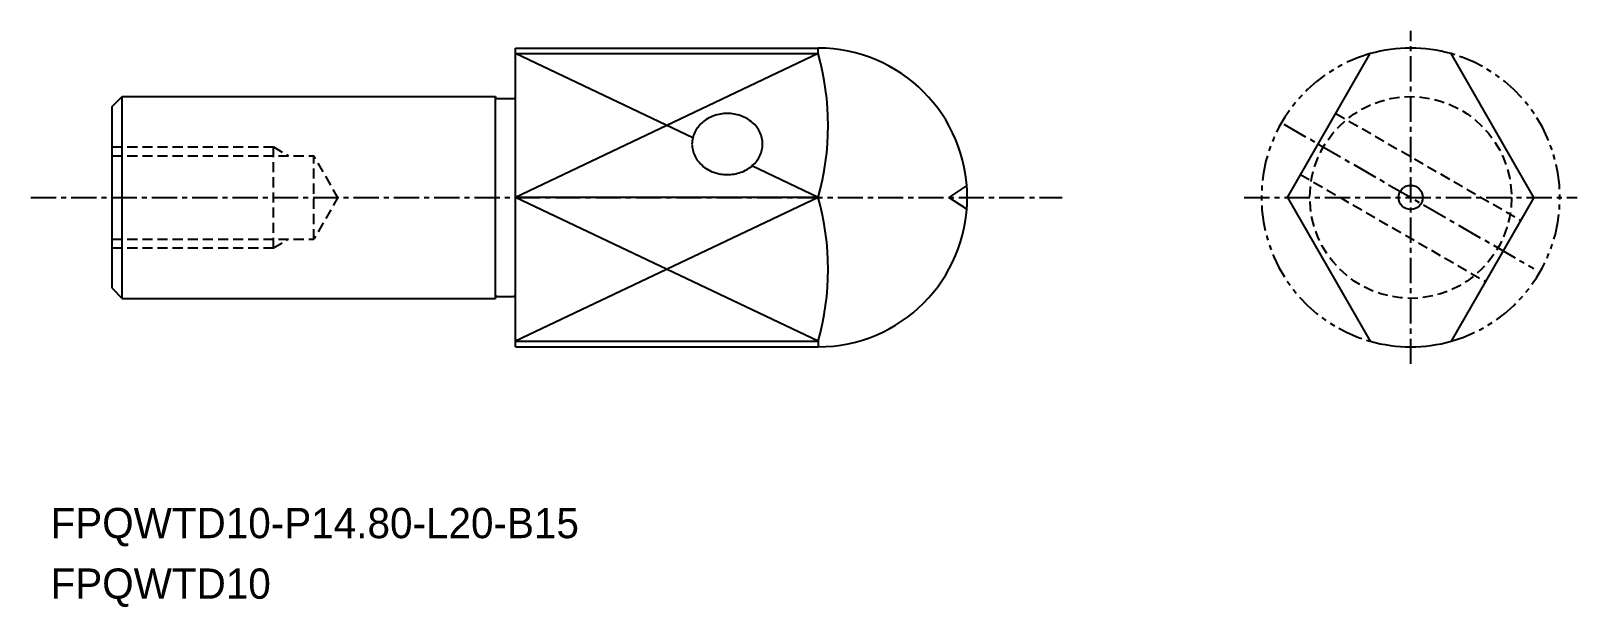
# Model space of a CAD drawing. Extents: x -1869.4 to -1792.7, y -554.5 to -525.9.
import ezdxf

# ---------------------------------------------------------------- set-up
doc = ezdxf.new("R2010")
doc.units = 0
for name, pattern in [('CENTER', [2, 1.25, -0.25, 0.25, -0.25]), ('DASHED', [0.75, 0.5, -0.25]), ('PHANTOM', [2.5, 1.25, -0.25, 0.25, -0.25, 0.25, -0.25])]:
    doc.linetypes.add(name, pattern=pattern)
doc.layers.get('0').update_dxf_attribs({"linetype": 'CONTINUOUS'})
doc.layers.add('CENTER', color=1, linetype='CENTER')

msp = doc.modelspace()

# ---------------------------------------------------------------- linework, layer by layer
for p, q in [((-1845.357, -529.178), (-1845.357, -526.778)), ((-1845.357, -526.778), (-1830.357, -526.778)), ((-1845.357, -527.054), (-1830.357, -527.054)), ((-1830.357, -527.054), (-1830.357, -526.778)), ((-1865.357, -529.678), (-1864.857, -529.178)), ((-1865.357, -538.678), (-1865.357, -529.678)), ((-1864.857, -539.178), (-1864.857, -529.178)), ((-1864.857, -529.178), (-1846.357, -529.178)), ((-1846.357, -539.178), (-1846.357, -529.178)), ((-1846.257, -529.278), (-1845.457, -529.278)), ((-1845.357, -539.178), (-1845.357, -529.178)), ((-1830.357, -534.178), (-1845.357, -534.178)), ((-1865.357, -538.678), (-1864.857, -539.178)), ((-1864.857, -539.178), (-1846.357, -539.178)), ((-1846.257, -539.078), (-1845.457, -539.078)), ((-1845.357, -541.578), (-1845.357, -539.178)), ((-1845.357, -541.303), (-1830.357, -541.303)), ((-1845.357, -541.578), (-1830.357, -541.578)), ((-1830.357, -541.303), (-1830.357, -541.578))]:
    msp.add_line(p, q)
at = {"color": 3}
for p, q in [((-1830.357, -527.054), (-1845.357, -534.178)), ((-1836.571, -531.227), (-1845.357, -527.054)), ((-1830.357, -534.178), (-1833.639, -532.62)), ((-1830.357, -541.303), (-1845.357, -534.178)), ((-1830.357, -534.178), (-1845.357, -541.303)), ((-1822.979, -533.594), (-1823.881, -534.178)), ((-1822.979, -534.763), (-1823.881, -534.178))]:
    msp.add_line(p, q, dxfattribs=at)
at = {"color": 7, "linetype": 'CONTINUOUS'}
for p, q in [((-1807.09, -534.178), (-1802.977, -527.054)), ((-1794.863, -534.178), (-1798.977, -527.054)), ((-1807.09, -534.178), (-1802.977, -541.303)), ((-1794.863, -534.178), (-1798.977, -541.303))]:
    msp.add_line(p, q, dxfattribs=at)
at = {"color": 3, "linetype": 'DASHED'}
for p, q in [((-1804.687, -530.016), (-1795.517, -535.31)), ((-1865.357, -531.678), (-1857.357, -531.678)), ((-1857.357, -531.678), (-1856.607, -532.111)), ((-1857.357, -536.678), (-1857.357, -531.678)), ((-1865.357, -532.111), (-1855.357, -532.111)), ((-1854.144, -534.211), (-1855.357, -532.111)), ((-1855.357, -536.245), (-1855.357, -532.111)), ((-1806.437, -533.047), (-1797.267, -538.341)), ((-1854.144, -534.145), (-1855.357, -536.245)), ((-1865.357, -536.245), (-1855.357, -536.245)), ((-1857.357, -536.678), (-1856.607, -536.245)), ((-1865.357, -536.678), (-1857.357, -536.678))]:
    msp.add_line(p, q, dxfattribs=at)
msp.add_polyline3d([(-1836.61, -531.531, 0), (-1836.6, -531.606, 0), (-1836.6, -531.68, 0), (-1836.59, -531.754, 0), (-1836.57, -531.827, 0), (-1836.55, -531.9, 0), (-1836.53, -531.971, 0), (-1836.5, -532.042, 0), (-1836.47, -532.111, 0), (-1836.44, -532.179, 0), (-1836.4, -532.246, 0), (-1836.36, -532.31, 0), (-1836.31, -532.373, 0), (-1836.26, -532.434, 0), (-1836.21, -532.493, 0), (-1836.15, -532.549, 0), (-1836.09, -532.603, 0), (-1836.03, -532.654, 0), (-1835.97, -532.703, 0), (-1835.9, -532.749, 0), (-1835.83, -532.791, 0), (-1835.76, -532.831, 0), (-1835.68, -532.868, 0), (-1835.6, -532.901, 0), (-1835.53, -532.931, 0), (-1835.45, -532.958, 0), (-1835.36, -532.982, 0), (-1835.28, -533.001, 0), (-1835.2, -533.018, 0), (-1835.11, -533.03, 0), (-1835.03, -533.04, 0), (-1834.94, -533.045, 0), (-1834.86, -533.047, 0), (-1834.77, -533.045, 0), (-1834.69, -533.04, 0), (-1834.6, -533.03, 0), (-1834.52, -533.018, 0), (-1834.43, -533.001, 0), (-1834.35, -532.982, 0), (-1834.27, -532.958, 0), (-1834.19, -532.931, 0), (-1834.11, -532.901, 0), (-1834.03, -532.868, 0), (-1833.96, -532.831, 0), (-1833.88, -532.791, 0), (-1833.81, -532.749, 0), (-1833.75, -532.703, 0), (-1833.68, -532.654, 0), (-1833.62, -532.603, 0), (-1833.56, -532.549, 0), (-1833.5, -532.493, 0), (-1833.45, -532.434, 0), (-1833.4, -532.373, 0), (-1833.36, -532.31, 0), (-1833.31, -532.246, 0), (-1833.27, -532.179, 0), (-1833.24, -532.111, 0), (-1833.21, -532.042, 0), (-1833.18, -531.971, 0), (-1833.16, -531.9, 0), (-1833.14, -531.827, 0), (-1833.13, -531.754, 0), (-1833.12, -531.68, 0), (-1833.11, -531.606, 0), (-1833.11, -531.531, 0), (-1833.11, -531.457, 0), (-1833.12, -531.383, 0), (-1833.13, -531.309, 0), (-1833.14, -531.236, 0), (-1833.16, -531.163, 0), (-1833.18, -531.091, 0), (-1833.21, -531.021, 0), (-1833.24, -530.951, 0), (-1833.27, -530.883, 0), (-1833.31, -530.817, 0), (-1833.36, -530.752, 0), (-1833.4, -530.689, 0), (-1833.45, -530.629, 0), (-1833.5, -530.57, 0), (-1833.56, -530.514, 0), (-1833.62, -530.46, 0), (-1833.68, -530.408, 0), (-1833.75, -530.36, 0), (-1833.81, -530.314, 0), (-1833.88, -530.271, 0), (-1833.96, -530.231, 0), (-1834.03, -530.195, 0), (-1834.11, -530.161, 0), (-1834.19, -530.131, 0), (-1834.27, -530.104, 0), (-1834.35, -530.081, 0), (-1834.43, -530.061, 0), (-1834.52, -530.045, 0), (-1834.6, -530.032, 0), (-1834.69, -530.023, 0), (-1834.77, -530.018, 0), (-1834.86, -530.016, 0), (-1834.94, -530.018, 0), (-1835.03, -530.023, 0), (-1835.11, -530.032, 0), (-1835.2, -530.045, 0), (-1835.28, -530.061, 0), (-1835.36, -530.081, 0), (-1835.45, -530.104, 0), (-1835.53, -530.131, 0), (-1835.6, -530.161, 0), (-1835.68, -530.195, 0), (-1835.76, -530.231, 0), (-1835.83, -530.271, 0), (-1835.9, -530.314, 0), (-1835.97, -530.36, 0), (-1836.03, -530.408, 0), (-1836.09, -530.46, 0), (-1836.15, -530.514, 0), (-1836.21, -530.57, 0), (-1836.26, -530.629, 0), (-1836.31, -530.689, 0), (-1836.36, -530.752, 0), (-1836.4, -530.817, 0), (-1836.44, -530.883, 0), (-1836.47, -530.951, 0), (-1836.5, -531.021, 0), (-1836.53, -531.091, 0), (-1836.55, -531.163, 0), (-1836.57, -531.236, 0), (-1836.59, -531.309, 0), (-1836.6, -531.383, 0), (-1836.6, -531.457, 0), (-1836.61, -531.531, 0)])
msp.add_circle((-1800.977, -534.178), 5, dxfattribs=at)
msp.add_circle((-1800.977, -534.178), 0.6)
for centre, radius, start, end in [((-1830.357, -534.178), 7.4, 270, 90), ((-1842.894, -530.616), 13.033, 344.13767, 15.86233), ((-1846.257, -529.178), 0.1, 180, 270), ((-1845.457, -529.178), 0.1, 270, 0), ((-1842.894, -537.741), 13.033, 344.13767, 15.86233), ((-1846.257, -539.178), 0.1, 90, 180), ((-1845.457, -539.178), 0.1, 0, 90)]:
    msp.add_arc(centre, radius, start, end)
at = {"color": 3, "linetype": 'PHANTOM'}
for start, end in [(105.68035, 254.31965), (285.68035, 74.31965)]:
    msp.add_arc((-1800.977, -534.178), 7.4, start, end, dxfattribs=at)
at = {"color": 7, "linetype": 'CONTINUOUS'}
for start, end in [(74.31965, 105.68035), (254.31965, 285.68035)]:
    msp.add_arc((-1800.977, -534.178), 7.4, start, end, dxfattribs=at)
msp.add_point((-1865.357, -534.178), dxfattribs=at)
at = {"layer": 'CENTER', "color": 1, "linetype": 'CENTER'}
for p, q in [((-1800.977, -542.428), (-1800.977, -525.928)), ((-1869.383, -534.178), (-1818.25, -534.178)), ((-1809.227, -534.178), (-1792.727, -534.178))]:
    msp.add_line(p, q, dxfattribs=at)
at = {"layer": 'CENTER'}
msp.add_line((-1807.266, -530.547), (-1794.871, -537.703), dxfattribs=at)

# ---------------------------------------------------------------- texts
for s, p in [('FPQWTD10-P14.80-L20-B15', (-1868.411, -551.061)), ('FPQWTD10', (-1868.411, -554.061))]:
    msp.add_text(s, height=1.5).set_placement(p)

doc.saveas('drawing.dxf')
